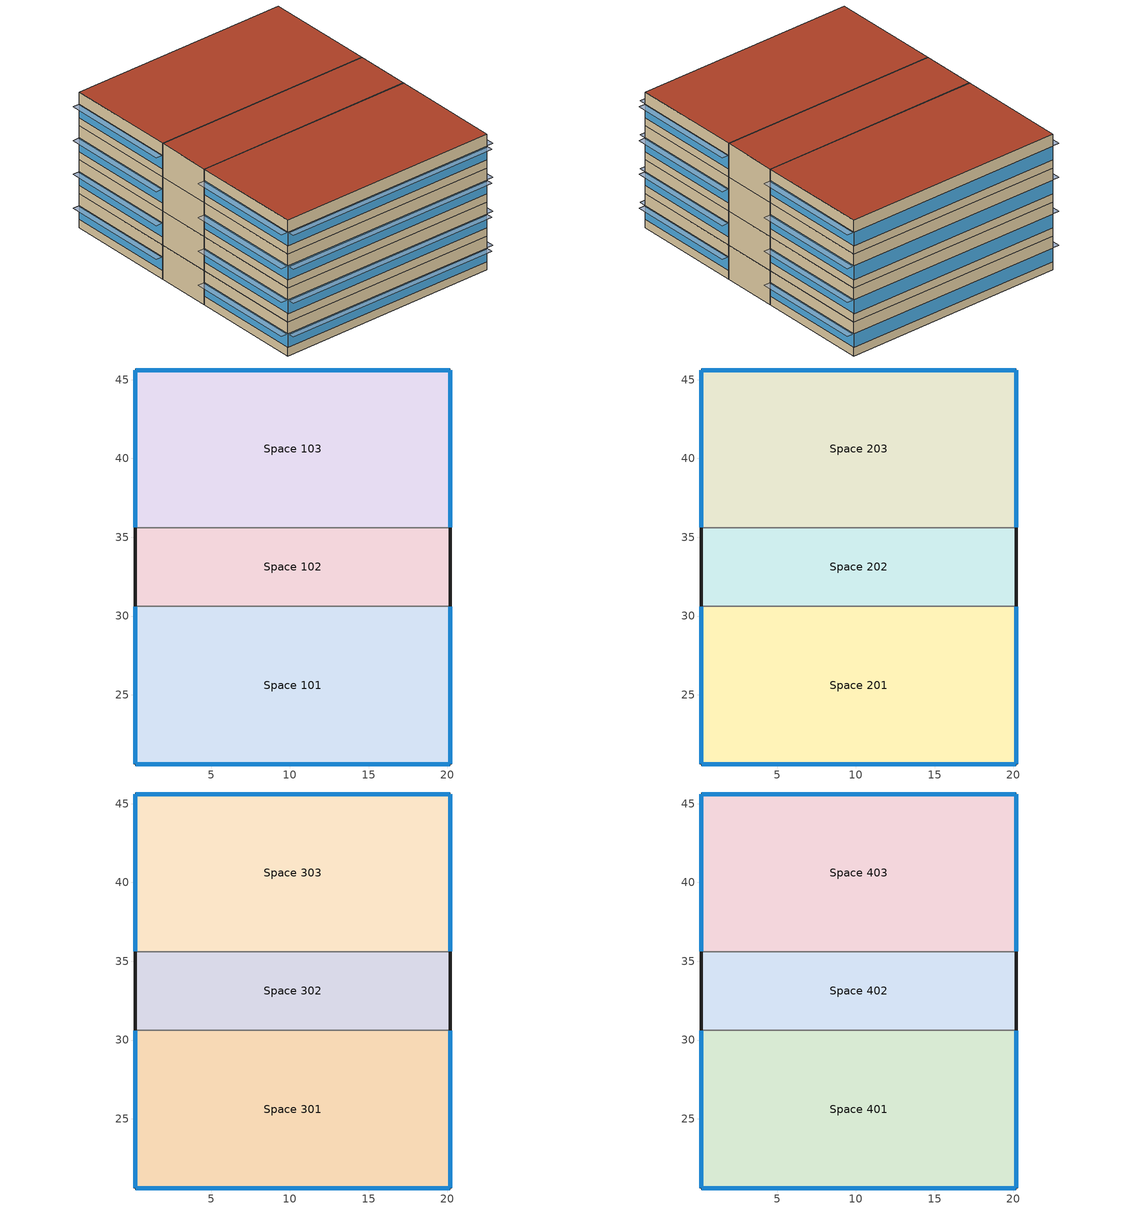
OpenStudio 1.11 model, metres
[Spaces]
Space 101
 floor ground: 20.18,30.61 20.18,20.61 0.18,20.61 0.18,30.61 z0
 wall outside: 0.18,30.61 0.18,20.61 20.18,20.61 20.18,30.61 z0:3.05
 wall to Space 102: 20.18,30.61 0.18,30.61 z0:3.05
 window: 20.18,20.64 20.18,30.59 / 0.18,30.59 0.18,20.64 z0.76:1.99; 0.21,20.61 20.16,20.61 z0.76:1.98
Space 102
 floor ground: 20.18,35.61 20.18,30.61 0.18,30.61 0.18,35.61 z0
 wall outside: 20.18,30.61 20.18,35.61 / 0.18,35.61 0.18,30.61 z0:3.05
 wall to Space 103: 20.18,35.61 0.18,35.61 z0:3.05
Space 103
 floor ground: 20.18,45.61 20.18,35.61 0.18,35.61 0.18,45.61 z0
 wall outside: 20.18,35.61 20.18,45.61 0.18,45.61 0.18,35.61 z0:3.05
 window: 20.18,35.64 20.18,45.59 / 0.18,45.59 0.18,35.64 z0.76:1.99; 20.16,45.61 0.21,45.61 z0.76:1.98
Space 201
 floor to Space 101: 20.18,30.61 20.18,20.61 0.18,20.61 0.18,30.61 z3.05
 wall outside: 0.18,30.61 0.18,20.61 20.18,20.61 20.18,30.61 z3.05:6.1
 wall to Space 202: 20.18,30.61 0.18,30.61 z3.05:6.1
 window: 0.18,30.59 0.18,20.64 / 0.21,20.61 20.16,20.61 / 20.18,20.64 20.18,30.59 z3.81:5.03
Space 202
 floor to Space 102: 20.18,35.61 20.18,30.61 0.18,30.61 0.18,35.61 z3.05
 wall outside: 20.18,30.61 20.18,35.61 / 0.18,35.61 0.18,30.61 z3.05:6.1
 wall to Space 203: 20.18,35.61 0.18,35.61 z3.05:6.1
Space 203
 floor to Space 103: 20.18,45.61 20.18,35.61 0.18,35.61 0.18,45.61 z3.05
 wall outside: 20.18,35.61 20.18,45.61 0.18,45.61 0.18,35.61 z3.05:6.1
 window: 20.18,35.64 20.18,45.59 / 20.16,45.61 0.21,45.61 / 0.18,45.59 0.18,35.64 z3.81:5.03
Space 301
 floor to Space 201: 20.18,30.61 20.18,20.61 0.18,20.61 0.18,30.61 z6.1
 wall outside: 0.18,30.61 0.18,20.61 20.18,20.61 20.18,30.61 z6.1:9.14
 wall to Space 302: 20.18,30.61 0.18,30.61 z6.1:9.14
 window: 0.21,20.61 20.16,20.61 / 20.18,20.64 20.18,30.59 / 0.18,30.59 0.18,20.64 z6.86:8.08
Space 302
 floor to Space 202: 20.18,35.61 20.18,30.61 0.18,30.61 0.18,35.61 z6.1
 wall outside: 20.18,30.61 20.18,35.61 / 0.18,35.61 0.18,30.61 z6.1:9.14
 wall to Space 303: 20.18,35.61 0.18,35.61 z6.1:9.14
Space 303
 floor to Space 203: 20.18,45.61 20.18,35.61 0.18,35.61 0.18,45.61 z6.1
 wall outside: 20.18,35.61 20.18,45.61 0.18,45.61 0.18,35.61 z6.1:9.14
 window: 20.18,35.64 20.18,45.59 / 0.18,45.59 0.18,35.64 / 20.16,45.61 0.21,45.61 z6.86:8.08
Space 401
 floor to Space 301: 20.18,30.61 20.18,20.61 0.18,20.61 0.18,30.61 z9.14
 wall outside: 0.18,30.61 0.18,20.61 20.18,20.61 20.18,30.61 z9.14:12.19
 wall to Space 402: 20.18,30.61 0.18,30.61 z9.14:12.19
 window: 20.18,20.64 20.18,30.59 / 0.18,30.59 0.18,20.64 / 0.21,20.61 20.16,20.61 z9.9:11.13
 roof outside: 20.18,20.61 20.18,30.61 0.18,30.61 0.18,20.61 z12.19
Space 402
 floor to Space 302: 20.18,35.61 20.18,30.61 0.18,30.61 0.18,35.61 z9.14
 wall outside: 20.18,30.61 20.18,35.61 / 0.18,35.61 0.18,30.61 z9.14:12.19
 wall to Space 403: 20.18,35.61 0.18,35.61 z9.14:12.19
 roof outside: 20.18,30.61 20.18,35.61 0.18,35.61 0.18,30.61 z12.19
Space 403
 floor to Space 303: 20.18,45.61 20.18,35.61 0.18,35.61 0.18,45.61 z9.14
 wall outside: 20.18,35.61 20.18,45.61 0.18,45.61 0.18,35.61 z9.14:12.19
 window: 20.16,45.61 0.21,45.61 / 20.18,35.64 20.18,45.59 / 0.18,45.59 0.18,35.64 z9.9:11.13
 roof outside: 20.18,35.61 20.18,45.61 0.18,45.61 0.18,35.61 z12.19
shading: 20.79,20.64 20.79,30.59 20.18,30.59 20.18,20.64 z1.99; 20.79,20.64 20.79,30.59 20.18,30.59 20.18,20.64 z11.13; 0.18,35.64 0.18,45.59 -0.43,45.59 -0.43,35.64 z8.08; 0.18,20.64 0.18,30.59 -0.43,30.59 -0.43,20.64 z8.08; 20.16,20 20.16,20.61 0.21,20.61 0.21,20 z11.13; 20.16,20 20.16,20.61 0.21,20.61 0.21,20 z8.08; 0.18,35.64 0.18,45.59 -0.43,45.59 -0.43,35.64 z11.13; 0.18,35.64 0.18,45.59 -0.43,45.59 -0.43,35.64 z5.03; 20.79,20.64 20.79,30.59 20.18,30.59 20.18,20.64 z5.03; 20.16,20 20.16,20.61 0.21,20.61 0.21,20 z1.98; 20.79,35.64 20.79,45.59 20.18,45.59 20.18,35.64 z11.13; 0.18,20.64 0.18,30.59 -0.43,30.59 -0.43,20.64 z5.03; 20.79,35.64 20.79,45.59 20.18,45.59 20.18,35.64 z5.03; 20.79,35.64 20.79,45.59 20.18,45.59 20.18,35.64 z8.08; 20.79,35.64 20.79,45.59 20.18,45.59 20.18,35.64 z1.99; 20.16,20 20.16,20.61 0.21,20.61 0.21,20 z5.03; 0.18,35.64 0.18,45.59 -0.43,45.59 -0.43,35.64 z1.99; 0.18,20.64 0.18,30.59 -0.43,30.59 -0.43,20.64 z11.13; 0.18,20.64 0.18,30.59 -0.43,30.59 -0.43,20.64 z1.99; 20.79,20.64 20.79,30.59 20.18,30.59 20.18,20.64 z8.08
[ClimateZones]
Climate Zone Institution Name 1=ASHRAE; Climate Zone Document Name 1=ANSI/ASHRAE Standard 169; Climate Zone Document Year 1=2006; Climate Zone Value 1=3B; Climate Zone Institution Name 2=CEC; Climate Zone Document Name 2=California Climate Zone Descriptions; Climate Zone Document Year 2=1995; Climate Zone Value 2=7
[Building]
Building 1: North Axis {deg}=-0; Space Type=189.1-2009 - Office - OpenOffice - CZ4-8; Default Construction Set=189.1-2009 - CZ5 - Office
[Site]
STOCKHOLM_ ARLANDA: Latitude {deg}=59.65; Longitude {deg}=17.95; Time Zone {hr}=1; Elevation {m}=61
[SizingPeriod:DesignDay] Sky Clearness=0; Rain Indicator=0; Snow Indicator=0; Day of Month=21; Daylight Saving Time Indicator=0; Dry-Bulb Temperature Range Modifier Type=DefaultMultipliers
Name | Maximum Dry-Bulb Temperature {C} | Daily Dry-Bulb Temperature Range {deltaC} | Humidity Indicating Conditions at Maximum Dry-Bulb | Barometric Pressure {Pa} | Wind Speed {m/s} | Wind Direction {deg} | Month | Day Type | Humidity Indicating Type | Solar Model Indicator | ASHRAE Taub | ASHRAE Taud
SANTIAGO Ann Hum_n 99.6% Condns DP=>MCDB | 4.1 | 0 | -2.7 | 95736 | 0.9 | 30 | 7 | WinterDesignDay | Dewpoint | ASHRAEClearSky
SANTIAGO Ann Clg .4% Condns Enth=>MDB | 29.2 | 17.2 | 57500 | 95736 | 5.7 | 200 | 1 | SummerDesignDay | Enthalpy | ASHRAETau | 0.367 | 2.374
SANTIAGO Ann Clg .4% Condns DB=>MWB | 31.8 | 17.2 | 18 | 95736 | 5.7 | 200 | 1 | SummerDesignDay | Wetbulb | ASHRAETau | 0.367 | 2.374
SANTIAGO Ann Htg Wind 99.6% Condns WS=>MCDB | 9.6 | 0 | 9.6 | 95736 | 8.3 | 30 | 7 | WinterDesignDay | Wetbulb | ASHRAEClearSky
SANTIAGO Ann Clg .4% Condns DP=>MDB | 23.8 | 17.2 | 15.8 | 95736 | 5.7 | 200 | 1 | SummerDesignDay | Dewpoint | ASHRAETau | 0.367 | 2.374
SANTIAGO Ann Htg 99.6% Condns DB | -1.1 | 0 | -1.1 | 95736 | 0.9 | 30 | 7 | WinterDesignDay | Wetbulb | ASHRAEClearSky
SANTIAGO Ann Clg .4% Condns WB=>MDB | 29 | 17.2 | 19.5 | 95736 | 5.7 | 200 | 1 | SummerDesignDay | Wetbulb | ASHRAETau | 0.367 | 2.374
Auckland Ann Htg 99.6% Condns DB | 1.8 | 0 | 1.8 | 100929 | 4.5 | 230 | 7 | WinterDesignDay | Wetbulb | ASHRAEClearSky
Auckland Ann Clg .4% Condns Enth=>MDB | 23.3 | 6.9 | 61600 | 100929 | 5.8 | 20 | 2 | SummerDesignDay | Enthalpy | ASHRAETau | 0.357 | 2.535
Auckland Ann Clg .4% Condns DP=>MDB | 22.4 | 6.9 | 20.2 | 100929 | 5.8 | 20 | 2 | SummerDesignDay | Dewpoint | ASHRAETau | 0.357 | 2.535
Auckland Ann Clg .4% Condns DB=>MWB | 25.2 | 6.9 | 19.7 | 100929 | 5.8 | 20 | 2 | SummerDesignDay | Wetbulb | ASHRAETau | 0.357 | 2.535
Auckland Ann Htg Wind 99.6% Condns WS=>MCDB | 12.4 | 0 | 12.4 | 100929 | 15.3 | 230 | 7 | WinterDesignDay | Wetbulb | ASHRAEClearSky
Auckland Ann Clg .4% Condns WB=>MDB | 23.6 | 6.9 | 21.2 | 100929 | 5.8 | 20 | 2 | SummerDesignDay | Wetbulb | ASHRAETau | 0.357 | 2.535
Auckland Ann Hum_n 99.6% Condns DP=>MCDB | 5.9 | 0 | 1.8 | 100929 | 4.5 | 230 | 7 | WinterDesignDay | Dewpoint | ASHRAEClearSky
STOCKHOLM_ ARLANDA Ann Clg .4% Condns Enth=>MDB | 23.8 | 9.4 | 53900 | 100594 | 4.4 | 220 | 7 | SummerDesignDay | Enthalpy | ASHRAETau | 0.395 | 2.22
STOCKHOLM_ ARLANDA Ann Clg .4% Condns WB=>MDB | 23.9 | 9.4 | 18.9 | 100594 | 4.4 | 220 | 7 | SummerDesignDay | Wetbulb | ASHRAETau | 0.395 | 2.22
STOCKHOLM_ ARLANDA Ann Hum_n 99.6% Condns DP=>MCDB | -17.3 | 0 | -19.9 | 100594 | 2.4 | 250 | 2 | WinterDesignDay | Dewpoint | ASHRAEClearSky
STOCKHOLM_ ARLANDA Ann Clg .4% Condns DP=>MDB | 20 | 9.4 | 17.2 | 100594 | 4.4 | 220 | 7 | SummerDesignDay | Dewpoint | ASHRAETau | 0.395 | 2.22
STOCKHOLM_ ARLANDA Ann Htg 99.6% Condns DB | -17.8 | 0 | -17.8 | 100594 | 2.4 | 250 | 2 | WinterDesignDay | Wetbulb | ASHRAEClearSky
STOCKHOLM_ ARLANDA Ann Htg Wind 99.6% Condns WS=>MCDB | 4.5 | 0 | 4.5 | 100594 | 12.4 | 250 | 2 | WinterDesignDay | Wetbulb | ASHRAEClearSky
STOCKHOLM_ ARLANDA Ann Clg .4% Condns DB=>MWB | 27.1 | 9.4 | 17.5 | 100594 | 4.4 | 220 | 7 | SummerDesignDay | Wetbulb | ASHRAETau | 0.395 | 2.22
[DefaultConstructionSet]
189.1-2009 - CZ5 - Office: Default Exterior Surface Constructions=Default Surface Constructions 1; Default Interior Surface Constructions=Default Surface Constructions 2; Default Ground Contact Surface Constructions=Default Surface Constructions 3; Default Exterior SubSurface Constructions=Default Sub Surface Constructions 1; Default Interior SubSurface Constructions=Default Sub Surface Constructions 2; Interior Partition Construction=Interior Partition
[DefaultSurfaceConstructions]
Name | Floor Construction | Wall Construction | Roof Ceiling Construction
Default Surface Constructions 1 | ExtSlabCarpet 4in ClimateZone 1-8 | ASHRAE 189.1-2009 ExtWall Mass MODIFIED 3 | ASHRAE 189.1-2009 ExtRoof IEAD ClimateZone 2-5
Default Surface Constructions 2 |  | Interior Wall | Interior Ceiling
Default Surface Constructions 3 | ExtSlabCarpet 4in ClimateZone 1-8 | ExtSlabCarpet 4in ClimateZone 1-8 | ExtSlabCarpet 4in ClimateZone 1-8
[Construction]
ExtSlabCarpet 4in ClimateZone 1-8: MAT-CC05 4 HW CONCRETE, CP02 CARPET PAD
ASHRAE 189.1-2009 ExtRoof IEAD ClimateZone 2-5: Roof Membrane, Roof Insulation [21], Metal Decking
Interior Wall: G01a 19mm gypsum board, F04 Wall air space resistance, G01a 19mm gypsum board
Interior Ceiling: M11 100mm lightweight concrete, F05 Ceiling air space resistance, F16 Acoustic tile
ASHRAE 189.1-2009 ExtWindow ClimateZone 4-5: Theoretical Glass [207]
Exterior Door: F08 Metal surface, I01 25mm insulation board
Interior Window: Clear 3mm
Interior Door; Interior Partition: G05 25mm wood
ASHRAE 189.1-2009 ExtWall Mass MODIFIED 3: 1IN Stucco, M11 100mm lightweight concrete, Wall Insulation [42], M11 100mm lightweight concrete, 1IN Stucco
[Material] Thermal Absorptance=0.9
Name | Roughness | Thickness {m} | Conductivity {W/m-K} | Density {kg/m3} | Specific Heat {J/kg-K} | Solar Absorptance | Visible Absorptance
MAT-CC05 4 HW CONCRETE | Rough | 0.1016 | 1.311 | 2240 | 836.8 | 0.85 | 0.85
1IN Stucco | Smooth | 0.0253 | 0.6918 | 1858 | 837 | 0.92 | 0.92
Roof Membrane | VeryRough | 0.0095 | 0.16 | 1121.29 | 1460 | 0.7 | 0.7
Roof Insulation [21] | MediumRough | 0.2105 | 0.049 | 265 | 836.8 | 0.7 | 0.7
Metal Decking | MediumSmooth | 0.0015 | 45.006 | 7680 | 418.4 | 0.6 | 0.6
F16 Acoustic tile | MediumSmooth | 0.0191 | 0.06 | 368 | 590 | 0.3 | 0.3
M11 100mm lightweight concrete | MediumRough | 0.1016 | 0.53 | 1280 | 840 | 0.5 | 0.5
G01a 19mm gypsum board | MediumSmooth | 0.019 | 0.16 | 800 | 1090 | 0.4 | 0.4
F08 Metal surface | Smooth | 0.0008 | 45.28 | 7824 | 500 | 0.7 | 0.7
I01 25mm insulation board | MediumRough | 0.0254 | 0.03 | 43 | 1210 | 0.6 | 0.6
G05 25mm wood | MediumSmooth | 0.0254 | 0.15 | 608 | 1630 | 0.5 | 0.5
Wall Insulation [42] | MediumRough | 0.0914 | 0.0432 | 91 | 837 | 0.5 | 0.5
[Material:NoMass]
CP02 CARPET PAD: Roughness=Smooth; Thermal Resistance {m2-K/W}=0.1; Thermal Absorptance=0.9; Solar Absorptance=0.8; Visible Absorptance=0.8
[Material:AirGap]
Name | Thermal Resistance {m2-K/W}
F05 Ceiling air space resistance | 0.18
F04 Wall air space resistance | 0.15
[DefaultSubSurfaceConstructions]
Name | Fixed Window Construction | Operable Window Construction | Door Construction | Tubular Daylight Dome Construction | Tubular Daylight Diffuser Construction
Default Sub Surface Constructions 1 | ASHRAE 189.1-2009 ExtWindow ClimateZone 4-5 | ASHRAE 189.1-2009 ExtWindow ClimateZone 4-5 | Exterior Door | Interior Window | Interior Window
Default Sub Surface Constructions 2 | Interior Window | Interior Window | Interior Door
[WindowMaterial:Glazing] Optical Data Type=SpectralAverage; Thickness {m}=0.003; Back Side Solar Reflectance at Normal Incidence=0; Back Side Visible Reflectance at Normal Incidence=0; Infrared Transmittance at Normal Incidence=0; Dirt Correction Factor for Solar and Visible Transmittance=1; Solar Diffusing=No
Name | Solar Transmittance at Normal Incidence | Front Side Solar Reflectance at Normal Incidence | Visible Transmittance at Normal Incidence | Front Side Visible Reflectance at Normal Incidence | Front Side Infrared Hemispherical Emissivity | Back Side Infrared Hemispherical Emissivity | Conductivity {W/m-K}
Theoretical Glass [207] | 0.3311 | 0.6189 | 0.44 | 0.51 | 0.9 | 0.9 | 0.0133
Clear 3mm | 0.837 | 0.075 | 0.898 | 0.081 | 0.84 | 0.84 | 0.9
[SpaceType] Standards Building Type=Office
Name | Default Schedule Set | Design Specification Outdoor Air Object | Standards Space Type
189.1-2009 - Office - Corridor - CZ4-8 | 189.1-2009 - Office - Corridor - CZ4-8 Schedule Set | 189.1-2009 - Office - Corridor - CZ4-8 Ventilation | Corridor
189.1-2009 - Office - OpenOffice - CZ4-8 | 189.1-2009 - Office - OpenOffice - CZ4-8 Schedule Set | 189.1-2009 - Office - OpenOffice - CZ4-8 Ventilation | OpenOffice
189.1-2009 - Office - Vending - CZ4-8 | 189.1-2009 - Office - Vending - CZ4-8 Schedule Set | 189.1-2009 - Office - Vending - CZ4-8 Ventilation | Vending
[DefaultScheduleSet] People Activity Level Schedule=Office Activity; Lighting Schedule=Office Bldg Light; Electric Equipment Schedule=Office Bldg Equip; Infiltration Schedule=Office Infil Quarter On
Name | Number of People Schedule
189.1-2009 - Office - Corridor - CZ4-8 Schedule Set; 189.1-2009 - Office - OpenOffice - CZ4-8 Schedule Set | Office Work Occ
189.1-2009 - Office - Vending - CZ4-8 Schedule Set | Office Misc Occ
[Lights:Definition] Design Level Calculation Method=Watts/Area
Name | Watts per Space Floor Area {W/m2}
189.1-2009 - Office - Corridor - CZ4-8 Lights Definition; 189.1-2009 - Office - Vending - CZ4-8 Lights Definition | 4.84376
189.1-2009 - Office - OpenOffice - CZ4-8 Lights Definition | 10.6563
[Lights]
Name | Lights Definition | Space or SpaceType
189.1-2009 - Office - Corridor - CZ4-8 Lights | 189.1-2009 - Office - Corridor - CZ4-8 Lights Definition | 189.1-2009 - Office - Corridor - CZ4-8
189.1-2009 - Office - OpenOffice - CZ4-8 Lights | 189.1-2009 - Office - OpenOffice - CZ4-8 Lights Definition | 189.1-2009 - Office - OpenOffice - CZ4-8
189.1-2009 - Office - Vending - CZ4-8 Lights | 189.1-2009 - Office - Vending - CZ4-8 Lights Definition | 189.1-2009 - Office - Vending - CZ4-8
[DesignSpecification:OutdoorAir] Outdoor Air Method=Sum
Name | Outdoor Air Flow per Floor Area {m3/s-m2} | Outdoor Air Flow per Person {m3/s-person}
189.1-2009 - Office - Corridor - CZ4-8 Ventilation; 189.1-2009 - Office - Vending - CZ4-8 Ventilation | 0.000254
189.1-2009 - Office - OpenOffice - CZ4-8 Ventilation |  | 0.00943895
[People:Definition] Number of People Calculation Method=People/Area; Fraction Radiant=0.3
Name | People per Space Floor Area {person/m2}
189.1-2009 - Office - Corridor - CZ4-8 People Definition; 189.1-2009 - Office - Vending - CZ4-8 People Definition | 0.0107639
189.1-2009 - Office - OpenOffice - CZ4-8 People Definition | 0.0565105
[People]
Name | People Definition | Space or SpaceType
189.1-2009 - Office - Corridor - CZ4-8 People | 189.1-2009 - Office - Corridor - CZ4-8 People Definition | 189.1-2009 - Office - Corridor - CZ4-8
189.1-2009 - Office - OpenOffice - CZ4-8 People | 189.1-2009 - Office - OpenOffice - CZ4-8 People Definition | 189.1-2009 - Office - OpenOffice - CZ4-8
189.1-2009 - Office - Vending - CZ4-8 People | 189.1-2009 - Office - Vending - CZ4-8 People Definition | 189.1-2009 - Office - Vending - CZ4-8
[SpaceInfiltration:DesignFlowRate] Design Flow Rate Calculation Method=Flow/ExteriorArea; Flow per Exterior Surface Area {m3/s-m2}=0.000226568
Name | Space or SpaceType
189.1-2009 - Office - Corridor - CZ4-8 Infiltration | 189.1-2009 - Office - Corridor - CZ4-8
189.1-2009 - Office - OpenOffice - CZ4-8 Infiltration | 189.1-2009 - Office - OpenOffice - CZ4-8
189.1-2009 - Office - Vending - CZ4-8 Infiltration | 189.1-2009 - Office - Vending - CZ4-8
[ElectricEquipment:Definition] Design Level Calculation Method=Watts/Area
Name | Watts per Space Floor Area {W/m2}
189.1-2009 - Office - Corridor - CZ4-8 Electric Equipment Definition | 1.72223
189.1-2009 - Office - OpenOffice - CZ4-8 Electric Equipment Definition | 7.64238
189.1-2009 - Office - Vending - CZ4-8 Electric Equipment Definition | 41.4411
[ElectricEquipment]
Name | Electric Equipment Definition | Space or SpaceType
189.1-2009 - Office - Corridor - CZ4-8 Electric Equipment | 189.1-2009 - Office - Corridor - CZ4-8 Electric Equipment Definition | 189.1-2009 - Office - Corridor - CZ4-8
189.1-2009 - Office - OpenOffice - CZ4-8 Electric Equipment | 189.1-2009 - Office - OpenOffice - CZ4-8 Electric Equipment Definition | 189.1-2009 - Office - OpenOffice - CZ4-8
189.1-2009 - Office - Vending - CZ4-8 Electric Equipment | 189.1-2009 - Office - Vending - CZ4-8 Electric Equipment Definition | 189.1-2009 - Office - Vending - CZ4-8
[ThermostatSetpoint:DualSetpoint] Heating Setpoint Temperature Schedule=Medium Office HtgSetp; Cooling Setpoint Temperature Schedule=Medium Office ClgSetp
Thermal Zone 1 Thermostat 1; Thermal Zone 2 Thermostat 1; Thermal Zone 3 Thermostat 1
[BuildingStory] Nominal Floor to Floor Height {m}=3.048
Name | Nominal Z Coordinate {m}
Building Story 1; Building Story 5 | 0
Building Story 2; Building Story 6 | 3.048
Building Story 3; Building Story 7 | 6.096
Building Story 4; Building Story 8 | 9.144
[ElectricLoadCenter:Distribution]
Electric Load Center Distribution 1: Inverter Object=Electric Load Center Inverter Simple 1
[ElectricLoadCenter:Inverter:Simple]
Electric Load Center Inverter Simple 1: Inverter Efficiency=0.98
[Space] Default Construction Set=189.1-2009 - CZ5 - Office; Building Story=Building Story 1
Name | Space Type | Thermal Zone
Space 101; Space 103 | 189.1-2009 - Office - Vending - CZ4-8 | Thermal Zone 1
Space 102; Space 202; Space 302; Space 402 | 189.1-2009 - Office - Corridor - CZ4-8 | Thermal Zone 2
Space 201; Space 203; Space 301; Space 303; Space 401; Space 403 | 189.1-2009 - Office - OpenOffice - CZ4-8 | Thermal Zone 3
[ThermalZone] Use Ideal Air Loads=Yes
Name | Thermostat
Thermal Zone 1 | Thermal Zone 1 Thermostat 1
Thermal Zone 2 | Thermal Zone 2 Thermostat 1
Thermal Zone 3 | Thermal Zone 3 Thermostat 1
[Sizing:Zone] Zone Cooling Design Supply Air Temperature Input Method=SupplyAirTemperature; Zone Cooling Design Supply Air Temperature {C}=14; Zone Cooling Design Supply Air Temperature Difference {deltaC}=11.11; Zone Heating Design Supply Air Temperature Input Method=SupplyAirTemperature; Zone Heating Design Supply Air Temperature {C}=40; Zone Heating Design Supply Air Temperature Difference {deltaC}=11.11; Zone Cooling Design Supply Air Humidity Ratio {kg-H2O/kg-air}=0.0085; Zone Heating Design Supply Air Humidity Ratio {kg-H2O/kg-air}=0.008; Cooling Design Air Flow Method=DesignDay; Heating Design Air Flow Method=DesignDay; Account for Dedicated Outdoor Air System=No; Dedicated Outdoor Air System Control Strategy=NeutralSupplyAir; Dedicated Outdoor Air Low Setpoint Temperature for Design {C}=autosize; Dedicated Outdoor Air High Setpoint Temperature for Design {C}=autosize
Thermal Zone 1; Thermal Zone 2; Thermal Zone 3
[Schedule:Ruleset]
Name | Default Day Schedule | Summer Design Day Schedule | Winter Design Day Schedule
Office Bldg Light | Office Bldg Light Default Schedule | Office Bldg Light Summer Design Day | Office Bldg Light Winter Design Day
Office Misc Occ | Office Bldg Occ Default Schedule 1 | Office Bldg Occ Summer Design Day 1 | Office Bldg Occ Winter Design Day 1
Office Activity | Office Activity Default Schedule | Office Activity Summer Design Day | Office Activity Winter Design Day
Office Infil Quarter On | Office Infil Quarter On Default Schedule | Office Infil Quarter On Summer Design Day | Office Infil Quarter On Winter Design Day
Office Bldg Equip | Office Bldg Equip Default Schedule | Office Bldg Equip Summer Design Day | Office Bldg Equip Winter Design Day
Medium Office HtgSetp | Medium Office HtgSetp Default Schedule | Medium Office HtgSetp Summer Design Day | Medium Office HtgSetp Winter Design Day
Medium Office ClgSetp | Medium Office ClgSetp Default Schedule | Medium Office ClgSetp Summer Design Day | Medium Office ClgSetp Winter Design Day
Office Work Occ | Office Bldg Occ Default Schedule | Office Bldg Occ Summer Design Day | Office Bldg Occ Winter Design Day
[Schedule:Day]
Office Bldg Light Default Schedule: 5, 0, 0.05, 7, 0, 0.1, 8, 0, 0.3, 17, 0, 0.9, 18, 0, 0.7, 20, 0, 0.5, 22, 0, 0.3, 23, 0, 0.1, 24, 0, 0.05
Office Bldg Light Summer Design Day; Office Infil Quarter On Rule 1 Day Schedule; Office Bldg Equip Summer Design Day: 24, 0, 1
Office Bldg Light Winter Design Day; Office Bldg Occ Winter Design Day 1; Office Bldg Occ Rule 1 Day Schedule 1; Office Bldg Equip Winter Design Day; Office Bldg Occ Winter Design Day; Office Bldg Occ Rule 1 Day Schedule: 24, 0, 0
Office Bldg Light Rule 1 Day Schedule: 24, 0, 0.05
Office Bldg Light Rule 2 Day Schedule: 6, 0, 0.05, 8, 0, 0.1, 14, 0, 0.5, 17, 0, 0.15, 24, 0, 0.05
Office Bldg Occ Default Schedule 1: 6, 0, 0, 7, 0, 0.1, 8, 0, 0.2, 20, 0, 0.4, 22, 0, 0.1, 24, 0, 0.05
Office Bldg Occ Summer Design Day 1; Office Bldg Occ Summer Design Day: 6, 0, 0, 22, 0, 1, 24, 0, 0.05
Office Bldg Occ Rule 2 Day Schedule 1: 6, 0, 0, 8, 0, 0.1, 14, 0, 0.25, 17, 0, 0.1, 24, 0, 0
Office Activity Default Schedule; Office Activity Summer Design Day; Office Activity Winter Design Day: 24, 0, 132
Office Infil Quarter On Default Schedule; Office Infil Quarter On Summer Design Day: 6, 0, 1, 22, 0, 0.25, 24, 0, 1
Office Infil Quarter On Winter Design Day; Office Infil Quarter On Rule 2 Day Schedule: 6, 0, 1, 18, 0, 0.25, 24, 0, 1
Office Bldg Equip Default Schedule: 8, 0, 0.4, 12, 0, 0.9, 13, 0, 0.8, 17, 0, 0.9, 18, 0, 0.8, 20, 0, 0.6, 22, 0, 0.5, 24, 0, 0.4
Office Bldg Equip Rule 1 Day Schedule: 24, 0, 0.3
Office Bldg Equip Rule 2 Day Schedule: 6, 0, 0.3, 8, 0, 0.4, 14, 0, 0.5, 17, 0, 0.35, 24, 0, 0.3
Medium Office HtgSetp Default Schedule: 6, 0, 15.6, 22, 0, 21, 24, 0, 15.6
Medium Office HtgSetp Summer Design Day; Medium Office HtgSetp Rule 1 Day Schedule: 24, 0, 15.6
Medium Office HtgSetp Winter Design Day: 24, 0, 21
Medium Office HtgSetp Rule 2 Day Schedule: 6, 0, 15.6, 18, 0, 21, 24, 0, 15.6
Medium Office ClgSetp Default Schedule; Medium Office ClgSetp Summer Design Day: 6, 0, 26.7, 22, 0, 24, 24, 0, 26.7
Medium Office ClgSetp Winter Design Day; Medium Office ClgSetp Rule 1 Day Schedule: 24, 0, 26.7
Medium Office ClgSetp Rule 2 Day Schedule: 6, 0, 26.7, 18, 0, 24, 24, 0, 26.7
Office Bldg Occ Default Schedule: 6, 0, 0, 7, 0, 0.1, 8, 0, 0.2, 12, 0, 0.85, 13, 0, 0.5, 17, 0, 0.85, 18, 0, 0.7, 20, 0, 0.4, 22, 0, 0.1, 24, 0, 0.05
Office Bldg Occ Rule 2 Day Schedule: 6, 0, 0, 8, 0, 0.1, 14, 0, 0.4, 17, 0, 0.1, 24, 0, 0
[Schedule:Rule] Apply Monday=No; Apply Tuesday=No; Apply Wednesday=No; Apply Thursday=No; Apply Friday=No; Date Specification Type=DateRange; Start Month=1; Start Day=1; End Month=12; End Day=31
Name | Schedule Ruleset | Rule Order | Day Schedule | Apply Sunday | Apply Saturday
Office Bldg Light Rule 1 | Office Bldg Light | 0 | Office Bldg Light Rule 1 Day Schedule | Yes | No
Office Bldg Light Rule 2 | Office Bldg Light | 1 | Office Bldg Light Rule 2 Day Schedule | No | Yes
Office Misc Occ Rule 1 | Office Misc Occ | 0 | Office Bldg Occ Rule 1 Day Schedule 1 | Yes | No
Office Misc Occ Rule 2 | Office Misc Occ | 1 | Office Bldg Occ Rule 2 Day Schedule 1 | No | Yes
Office Infil Quarter On Rule 1 | Office Infil Quarter On | 0 | Office Infil Quarter On Rule 1 Day Schedule | Yes | No
Office Infil Quarter On Rule 2 | Office Infil Quarter On | 1 | Office Infil Quarter On Rule 2 Day Schedule | No | Yes
Office Bldg Equip Rule 1 | Office Bldg Equip | 0 | Office Bldg Equip Rule 1 Day Schedule | Yes | No
Office Bldg Equip Rule 2 | Office Bldg Equip | 1 | Office Bldg Equip Rule 2 Day Schedule | No | Yes
Medium Office HtgSetp Rule 1 | Medium Office HtgSetp | 0 | Medium Office HtgSetp Rule 1 Day Schedule | Yes | No
Medium Office HtgSetp Rule 2 | Medium Office HtgSetp | 1 | Medium Office HtgSetp Rule 2 Day Schedule | No | Yes
Medium Office ClgSetp Rule 1 | Medium Office ClgSetp | 0 | Medium Office ClgSetp Rule 1 Day Schedule | Yes | No
Medium Office ClgSetp Rule 2 | Medium Office ClgSetp | 1 | Medium Office ClgSetp Rule 2 Day Schedule | No | Yes
Office Work Occ Rule 1 | Office Work Occ | 0 | Office Bldg Occ Rule 1 Day Schedule | Yes | No
Office Work Occ Rule 2 | Office Work Occ | 1 | Office Bldg Occ Rule 2 Day Schedule | No | Yes
